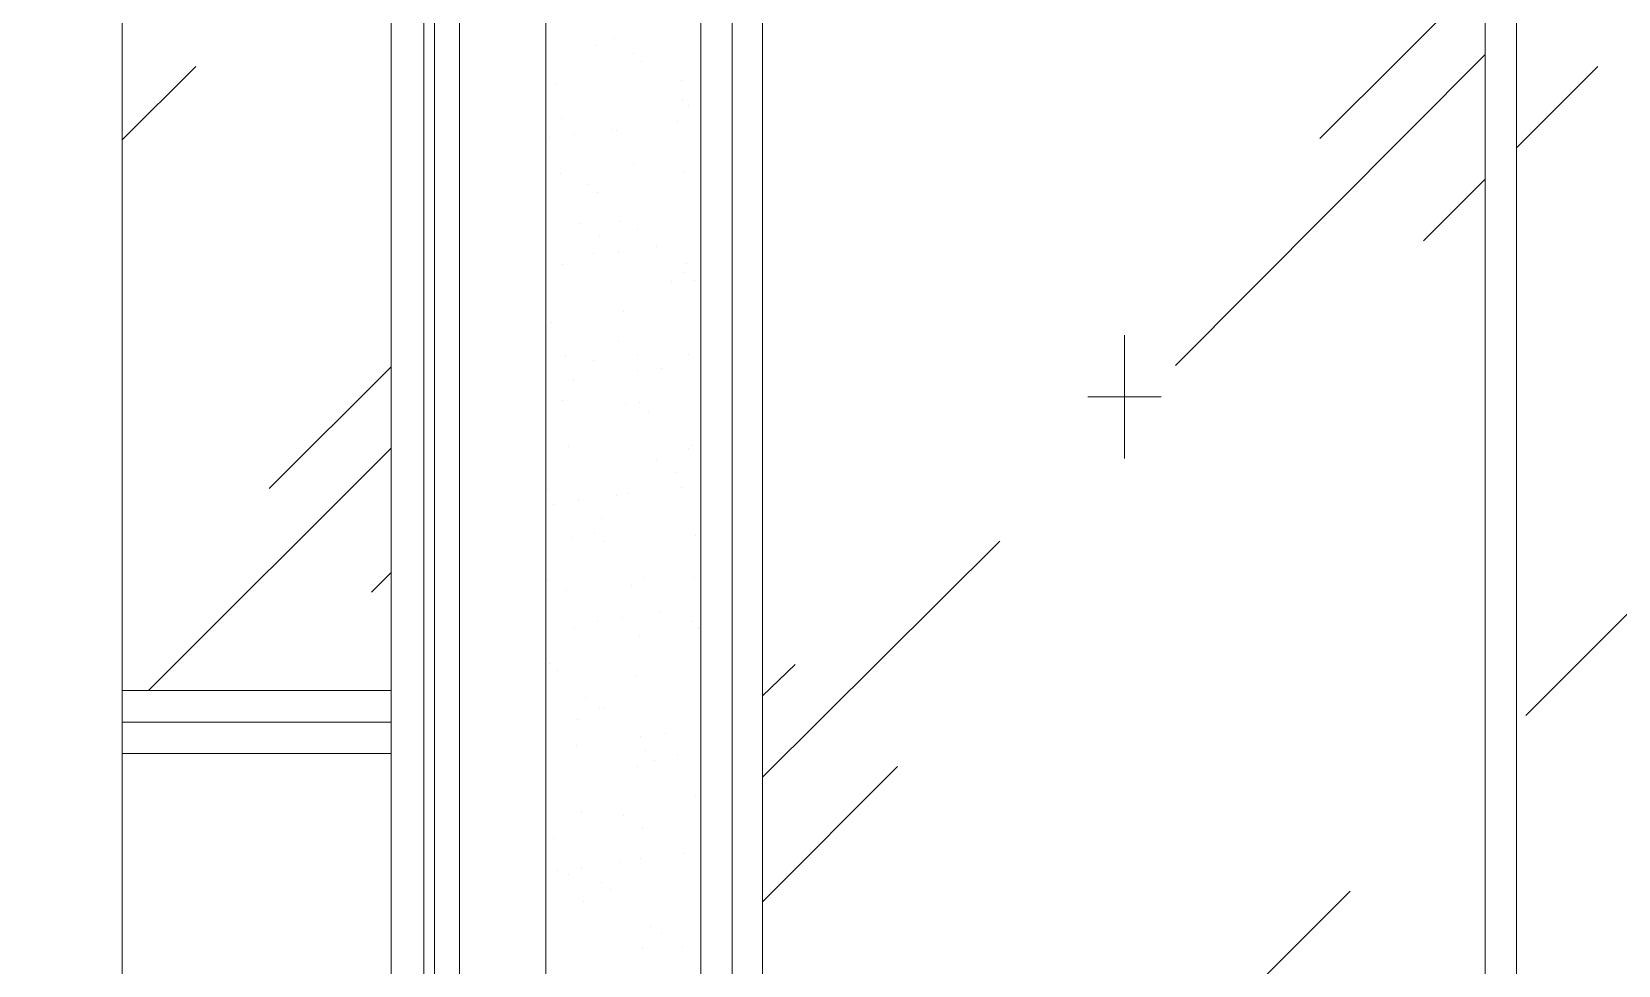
# Model space of a CAD drawing. Header units: millimetres. Extents: x -356862 to 418287, y 0 to 839748.
# Drawn here: x 401922 to 404540, y 786378 to 787920 of the extents above; entities that cross this region are included whole.
import ezdxf

# ---------------------------------------------------------------- set-up
doc = ezdxf.new("R2010")
doc.units = ezdxf.units.MM
doc.layers.add('PDF _Геометрия', color=7, linetype='Continuous', true_color=0xbababa)

msp = doc.modelspace()

# ---------------------------------------------------------------- linework, layer by layer
at = {"layer": 'PDF _Геометрия', "color": 7, "lineweight": 5}
for points in [[(402071.0494592458, 790873.5892804866), (402071.0494592458, 790784.8263938888), (402071.0494592458, 786186.475878425), (401921.6680159466, 786149.6717547132), (402218.2659540912, 786076.0635072906), (402071.0494592458, 786039.2593835793), (402071.0494592458, 781440.9088681154), (402071.0494592458, 781352.1459815172)], [(402514.8638922358, 786727.7129918267), (402071.0494592458, 786727.7129918267)]]:
    msp.add_lwpolyline(points, dxfattribs=at)
at = {"layer": 'PDF _Геометрия', "color": 7, "lineweight": 9}
for points in [[(402514.8638922358, 790083.3830949198), (402514.8638922358, 786115.0325794555)], [(403025.791727287, 790083.3830949198), (403025.791727287, 781817.6098990431)]]:
    msp.add_lwpolyline(points, dxfattribs=at)
at = {"layer": 'PDF _Геометрия', "color": 24, "lineweight": 18, "true_color": 0xa12502}
msp.add_lwpolyline([(402770.3278097613, 790083.3830949198), (403025.791727287, 790083.3830949198), (403025.791727287, 781817.6098990431), (402514.8638922358, 781817.6098990431), (402514.8638922358, 784376.5789712081), (402586.3071912047, 784376.5789712081), (402586.3071912047, 785368.1253629611), (402885.0700778028, 785368.1253629611), (402885.0700778028, 786115.0325794555), (402770.3278097613, 786115.0325794555)], close=True, dxfattribs=at)
at = {"layer": 'PDF _Геометрия', "color": 252, "lineweight": 5, "true_color": 0x989898}
for points in [[(403127.5443046067, 789587.6098990431), (403127.5443046067, 788492.1459815176), (403127.5443046067, 786115.0325794555), (403127.5443046067, 786166.9913423425), (404320.4309025451, 786166.9913423425), (404320.4309025451, 786115.0325794555), (403127.5443046067, 786115.0325794555), (403077.7504901735, 786115.0325794555), (403077.7504901735, 788492.1459815176), (403077.7504901735, 789587.6098990431), (403077.7504901735, 789663.3830949198)], [(402568.9876035757, 788468.3315485278), (402568.9876035757, 786166.9913423425)], [(402770.3278097613, 788468.3315485278), (402770.3278097613, 786166.9913423425)], [(402514.8638922358, 786831.6305176001), (402071.0494592458, 786831.6305176001)], [(402514.8638922358, 786779.6717547132), (402071.0494592458, 786779.6717547132)]]:
    msp.add_lwpolyline(points, dxfattribs=at)
msp.add_lwpolyline([(404372.3896654316, 788492.1459815176), (404372.3896654316, 786115.0325794555), (404320.4309025451, 786115.0325794555), (404320.4309025451, 788492.1459815176), (404320.4309025451, 789613.5892804866), (404372.3896654316, 789613.5892804866)], close=True, dxfattribs=at)
at = {"layer": 'PDF _Геометрия', "color": 7, "lineweight": 5}
msp.add_lwpolyline([(402627.4412118231, 786156.1666000742), (402627.4412118231, 788476.991342342), (402586.3071912047, 788476.991342342), (402586.3071912047, 786156.1666000742)], close=True, dxfattribs=at)
at = {"layer": 'PDF _Геометрия', "color": 254, "lineweight": 5, "true_color": 0xdcdcdc}
for points in [[(404047.6473973903, 787743.073816569), (404320.4309025451, 788015.8573217234)], [(402071.0494592458, 787740.9088681154), (402192.286572648, 787862.1459815176)], [(403809.5030674934, 787368.537734095), (404320.4309025451, 787881.6305176001)], [(404372.3896654316, 787727.9191773939), (404506.6164695551, 787862.1459815176)], [(404218.6783252254, 787574.2078371872), (404320.4309025451, 787675.960414507)], [(404387.5443046067, 786790.4964969815), (405255.6886345039, 787658.6408268781)], [(403725.0700778025, 787418.3315485278), (403725.0700778025, 787214.8263938888)], [(402313.5236860502, 787165.0325794555), (402514.8638922358, 787366.3727856409)], [(403664.4515211016, 787316.5789712085), (403785.6886345034, 787316.5789712085)], [(402114.348428318, 786831.6305176001), (402514.8638922358, 787232.1459815176)], [(403127.5443046067, 786688.7439196617), (403519.3999747096, 787078.4346413114)], [(402482.3896654316, 786994.0016516205), (402514.8638922358, 787026.4758784245)], [(403127.5443046067, 786822.9707237855), (403181.6680159469, 786874.9294866724)], [(403127.5443046067, 786483.0738165686), (403350.5339953282, 786706.063507291)], [(403764.0391499675, 786166.9913423425), (404097.4412118231, 786500.3934041979)]]:
    msp.add_lwpolyline(points, dxfattribs=at)
at = {"layer": 'PDF _Геометрия', "color": 24, "lineweight": 18, "true_color": 0xa12502}
for points in [[(402852.5958509985, 787896.7851567753), (402852.5958509985, 787896.7851567753)], [(402882.9051293489, 787907.6098990436), (402882.9051293489, 787907.6098990436)], [(402915.3793561528, 787883.7954660538), (402915.3793561528, 787883.7954660538)], [(402928.3690468746, 787870.8057753318), (402928.3690468746, 787870.8057753318)], [(402787.6473973903, 787834.0016516205), (402787.6473973903, 787834.0016516205)], [(402993.3175004828, 787838.3315485278), (402993.3175004828, 787838.3315485278)], [(402995.4824489367, 787808.022270177), (402995.4824489367, 787808.022270177)], [(403006.3071912045, 787797.1975279092), (403006.3071912045, 787797.1975279092)], [(402796.3071912047, 787775.548043373), (402796.3071912047, 787775.548043373)], [(402880.7401808954, 787758.2284557447), (402880.7401808954, 787758.2284557447)], [(402887.2350262562, 787756.0635072906), (402887.2350262562, 787756.0635072906)], [(402986.822655122, 787771.2181464662), (402986.822655122, 787771.2181464662)], [(402776.8226551223, 787745.2387650227), (402776.8226551223, 787745.2387650227)], [(402817.9566757407, 787749.5686619296), (402817.9566757407, 787749.5686619296)], [(402915.3793561528, 787701.9397959504), (402915.3793561528, 787701.9397959504)], [(402794.1422427511, 787684.6202083216), (402794.1422427511, 787684.6202083216)], [(402997.6473973901, 787686.7851567753), (402997.6473973901, 787686.7851567753)], [(402839.606160277, 787667.3006206928), (402839.606160277, 787667.3006206928)], [(402854.760799452, 787654.3109299713), (402854.760799452, 787654.3109299713)], [(402826.6164695553, 787602.3521670848), (402826.6164695553, 787602.3521670848)], [(402891.5649231635, 787606.6820639917), (402891.5649231635, 787606.6820639917)], [(402859.0906963595, 787580.7026825482), (402859.0906963595, 787580.7026825482)], [(402921.8742015138, 787593.6923732697), (402921.8742015138, 787593.6923732697)], [(402848.2659540912, 787552.5583526515), (402848.2659540912, 787552.5583526515)], [(402889.3999747096, 787556.8882495589), (402889.3999747096, 787556.8882495589)], [(402952.1834798644, 787565.548043373), (402952.1834798644, 787565.548043373)], [(402798.4721396582, 787535.2387650223), (402798.4721396582, 787535.2387650223)], [(402999.8123458438, 787522.2490743008), (402999.8123458438, 787522.2490743008)], [(403001.9772942977, 787537.4037134764), (403001.9772942977, 787537.4037134764)], [(402978.1628613079, 787507.0944351256), (402978.1628613079, 787507.0944351256)], [(403014.9669850192, 787509.2593835793), (403014.9669850192, 787509.2593835793)], [(402778.9876035757, 787439.981033064), (402778.9876035757, 787439.981033064)], [(402898.0597685245, 787457.3006206928), (402898.0597685245, 787457.3006206928)], [(402889.3999747096, 787407.50680626), (402889.3999747096, 787407.50680626)], [(402921.8742015138, 787385.8573217234), (402921.8742015138, 787385.8573217234)], [(403006.3071912045, 787385.8573217234), (403006.3071912045, 787385.8573217234)], [(402802.8020365655, 787383.6923732702), (402802.8020365655, 787383.6923732702)], [(402848.2659540912, 787377.1975279092), (402848.2659540912, 787377.1975279092)], [(402921.8742015138, 787359.8779402804), (402921.8742015138, 787359.8779402804)], [(402960.8432736788, 787364.2078371877), (402960.8432736788, 787364.2078371877)], [(403025.791727287, 787372.8676310019), (403025.791727287, 787372.8676310019)], [(402815.791727287, 787344.7233011052), (402815.791727287, 787344.7233011052)], [(402798.4721396582, 787310.0841258476), (402798.4721396582, 787310.0841258476)], [(402924.0391499677, 787307.9191773934), (402924.0391499677, 787307.9191773934)], [(402902.3896654313, 787305.7542289402), (402902.3896654313, 787305.7542289402)], [(402939.1937891429, 787292.7645382187), (402939.1937891429, 787292.7645382187)], [(402807.1319334728, 787234.3109299713), (402807.1319334728, 787234.3109299713)], [(403006.3071912045, 787232.1459815176), (403006.3071912045, 787232.1459815176)], [(403012.8020365653, 787236.4758784245), (403012.8020365653, 787236.4758784245)], [(402952.1834798644, 787212.6614454351), (402952.1834798644, 787212.6614454351)], [(402984.6577066686, 787191.0119608985), (402984.6577066686, 787191.0119608985)], [(402772.4927582147, 787162.8676310019), (402772.4927582147, 787162.8676310019)], [(402887.2350262562, 787154.2078371877), (402887.2350262562, 787154.2078371877)], [(402906.7195623387, 787156.3727856413), (402906.7195623387, 787156.3727856413)], [(402993.3175004828, 787167.1975279092), (402993.3175004828, 787167.1975279092)], [(402783.317500483, 787139.053198012), (402783.317500483, 787139.053198012)], [(402824.4515211014, 787145.548043373), (402824.4515211014, 787145.548043373)], [(402861.2556448129, 787115.2387650227), (402861.2556448129, 787115.2387650227)], [(402813.6267788336, 787084.9294866719), (402813.6267788336, 787084.9294866719)], [(402850.4309025446, 787091.4243320329), (402850.4309025446, 787091.4243320329)], [(402865.5855417203, 787078.4346413114), (402865.5855417203, 787078.4346413114)], [(403017.1319334726, 787087.0944351256), (403017.1319334726, 787087.0944351256)], [(402772.4927582147, 787015.6511361566), (402772.4927582147, 787015.6511361566)], [(402804.9669850189, 786996.1666000742), (402804.9669850189, 786996.1666000742)], [(402911.049459246, 787004.8263938888), (402911.049459246, 787004.8263938888)], [(402932.6989437819, 787017.8160846103), (402932.6989437819, 787017.8160846103)], [(403014.9669850192, 787017.8160846103), (403014.9669850192, 787017.8160846103)], [(402854.760799452, 786946.3727856413), (402854.760799452, 786946.3727856413)], [(402895.8948200704, 786952.8676310023), (402895.8948200704, 786952.8676310023)], [(402958.6783252254, 786961.5274248165), (402958.6783252254, 786961.5274248165)], [(403010.6370881118, 786946.3727856413), (403010.6370881118, 786946.3727856413)], [(402817.9566757407, 786933.3830949198), (402817.9566757407, 786933.3830949198)], [(402924.0391499677, 786920.3934041979), (402924.0391499677, 786920.3934041979)], [(403021.4618303801, 786935.548043373), (403021.4618303801, 786935.548043373)], [(403023.6267788336, 786933.3830949198), (403023.6267788336, 786933.3830949198)], [(402776.8226551223, 786877.0944351256), (402776.8226551223, 786877.0944351256)], [(402789.8123458438, 786864.1047444041), (402789.8123458438, 786864.1047444041)], [(402917.544304607, 786855.4449505899), (402917.544304607, 786855.4449505899)], [(402835.2762633695, 786820.8057753318), (402835.2762633695, 786820.8057753318)], [(402822.286572648, 786784.0016516205), (402822.286572648, 786784.0016516205)], [(402859.0906963595, 786801.3212392493), (402859.0906963595, 786801.3212392493)], [(402867.7504901737, 786801.3212392493), (402867.7504901737, 786801.3212392493)], [(402967.3381190395, 786760.1872186307), (402967.3381190395, 786760.1872186307)], [(402820.1216241946, 786740.7026825482), (402820.1216241946, 786740.7026825482)], [(402926.2040984211, 786755.8573217234), (402926.2040984211, 786755.8573217234)], [(402934.8638922353, 786732.042888734), (402934.8638922353, 786732.042888734)], [(402921.8742015138, 786706.063507291), (402921.8742015138, 786706.063507291)], [(402950.018531411, 786716.8882495584), (402950.018531411, 786716.8882495584)], [(402986.822655122, 786725.5480433735), (402986.822655122, 786725.5480433735)], [(403017.1319334726, 786656.2696928577), (403017.1319334726, 786656.2696928577)], [(402828.7814180087, 786632.455259868), (402828.7814180087, 786632.455259868)], [(402898.0597685245, 786625.960414507), (402898.0597685245, 786625.960414507)], [(402930.5339953285, 786604.3109299713), (402930.5339953285, 786604.3109299713)], [(402783.317500483, 786586.991342342), (402783.317500483, 786586.991342342)], [(402893.7298716169, 786548.022270177), (402893.7298716169, 786548.022270177)], [(402926.2040984211, 786554.517115538), (402926.2040984211, 786554.517115538)], [(402997.6473973901, 786563.1769093527), (402997.6473973901, 786563.1769093527)], [(402789.8123458438, 786535.0325794555), (402789.8123458438, 786535.0325794555)], [(402807.1319334728, 786528.5377340945), (402807.1319334728, 786528.5377340945)], [(402828.7814180087, 786539.3624763628), (402828.7814180087, 786539.3624763628)], [(402861.2556448129, 786515.548043373), (402861.2556448129, 786515.548043373)], [(402876.4102839879, 786502.5583526511), (402876.4102839879, 786502.5583526511)], [(402833.1113149161, 786483.0738165686), (402833.1113149161, 786483.0738165686)], [(402943.5236860502, 786441.9397959504), (402943.5236860502, 786441.9397959504)], [(402960.8432736788, 786431.1150536821), (402960.8432736788, 786431.1150536821)], [(402930.5339953285, 786405.1356722391), (402930.5339953285, 786405.1356722391)], [(402995.4824489367, 786409.4655691464), (402995.4824489367, 786409.4655691464)]]:
    msp.add_lwpolyline(points, dxfattribs=at)

doc.saveas('drawing.dxf')
